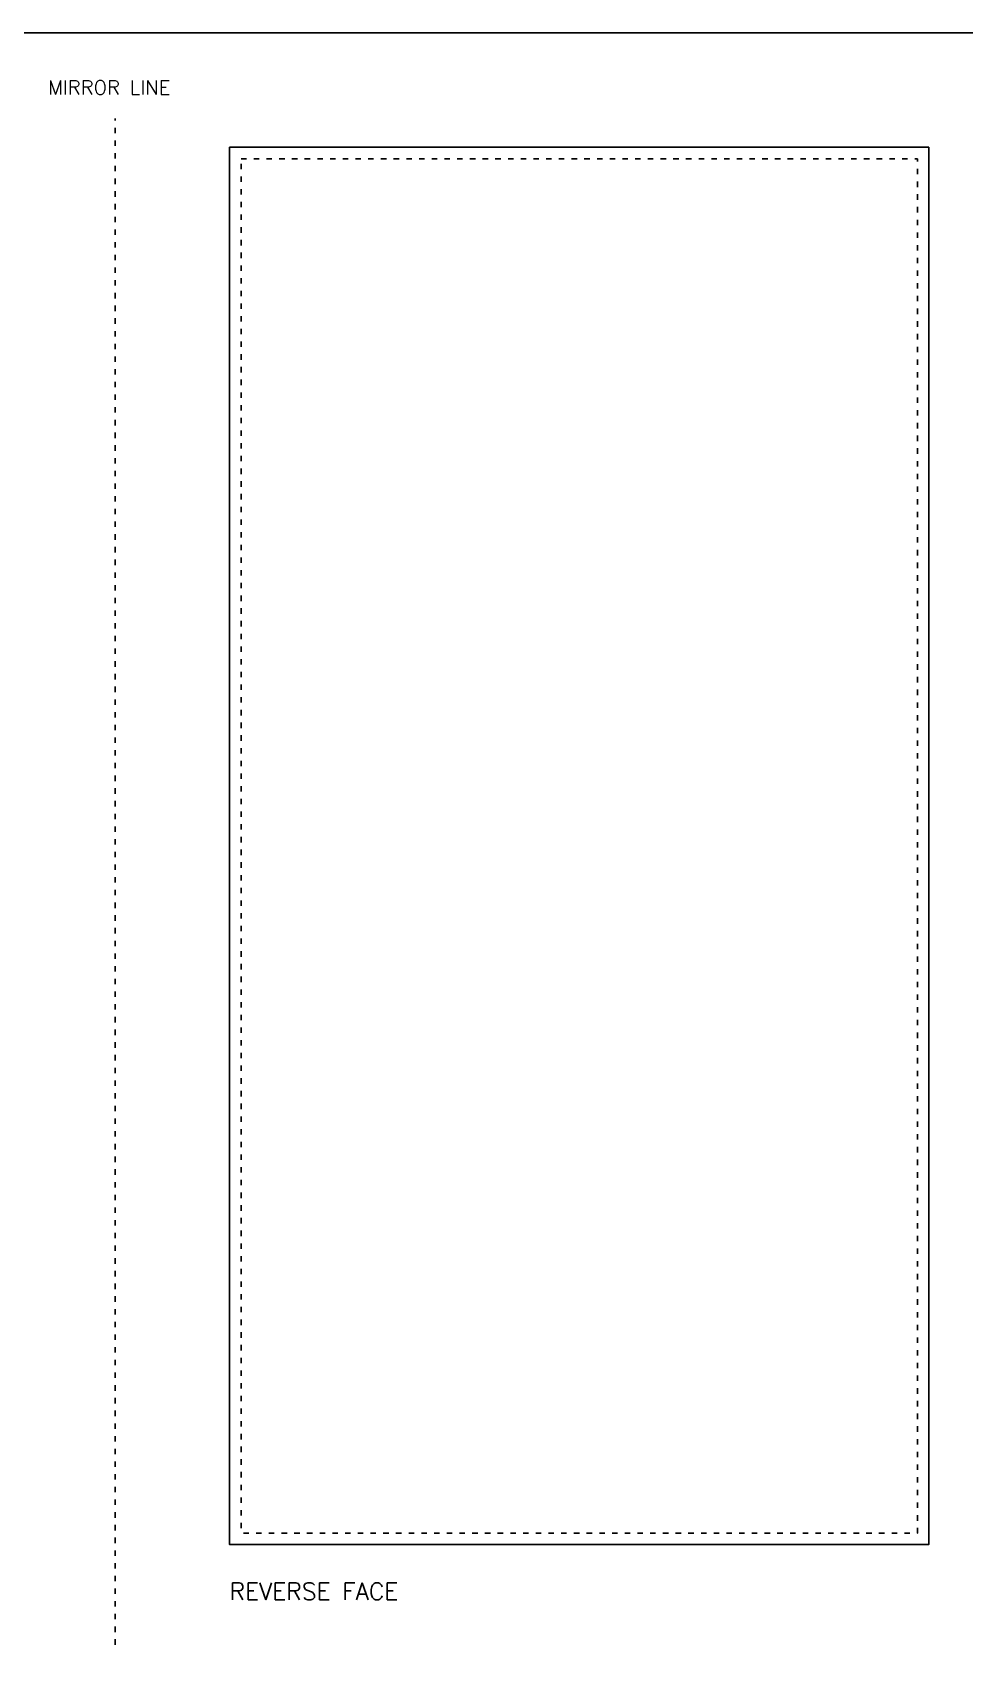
# Model space of a CAD drawing. Extents: x -300 to 5880, y -300 to 4158.
# Drawn here: x 1487 to 3112, y 1299 to 4158 of the extents above; entities that cross this region are included whole.
import ezdxf
from ezdxf.enums import TextEntityAlignment as Align

# ---------------------------------------------------------------- set-up
doc = ezdxf.new("R2010")
doc.units = 0
doc.linetypes.add('DGN_STYLE_5', pattern=[22.17944, 9.505474, -12.673965])
for name, color, linetype in [('00-NOPRINT_TEXT', 7, 'CONTINUOUS'), ('00_NOPRINT_TOLERANCE', 7, 'DGN_STYLE_5'), ('BOARD_$TH-NOMINAL', 3, 'CONTINUOUS')]:
    doc.layers.add(name, color=color, linetype=linetype)
doc.styles.add('OD-SIMPLEX-25', font='simplex.shx', dxfattribs={"height": 25})
doc.styles.add('OD-SIMPLEX-30', font='simplex.shx', dxfattribs={"height": 30})

msp = doc.modelspace()

# ---------------------------------------------------------------- linework, layer by layer
at = {"layer": '00-NOPRINT_TEXT', "flags": 128}
msp.add_lwpolyline([(0, 4158), (5880, 4158), (5880, 0), (0, 0)], close=True, dxfattribs=at)
at = {"layer": '00_NOPRINT_TOLERANCE'}
msp.add_line((1630, 1343.2), (1630, 4008), dxfattribs=at)
at = {"layer": '00_NOPRINT_TOLERANCE', "flags": 128}
for points in [[(1830, 3958), (3050, 3958), (3050, 1518), (1830, 1518)], [(1850, 3938), (3030, 3938), (3030, 1538), (1850, 1538)]]:
    msp.add_lwpolyline(points, close=True, dxfattribs=at)
at = {"layer": 'BOARD_$TH-NOMINAL', "flags": 128}
msp.add_lwpolyline([(1830, 3958), (3050, 3958), (3050, 1518), (1830, 1518)], close=True, dxfattribs=at)

# ---------------------------------------------------------------- texts
at = {"layer": '00-NOPRINT_TEXT', "style": 'OD-SIMPLEX-25'}
msp.add_text('MIRROR LINE', height=25, dxfattribs=at).set_placement((1513.3, 4049.9))
at = {"layer": '00-NOPRINT_TEXT', "color": 7, "style": 'OD-SIMPLEX-30'}
msp.add_text('REVERSE FACE', height=30, rotation=360, dxfattribs=at).set_placement((1830, 1451.3), align=Align.TOP_LEFT)

doc.saveas('drawing.dxf')
